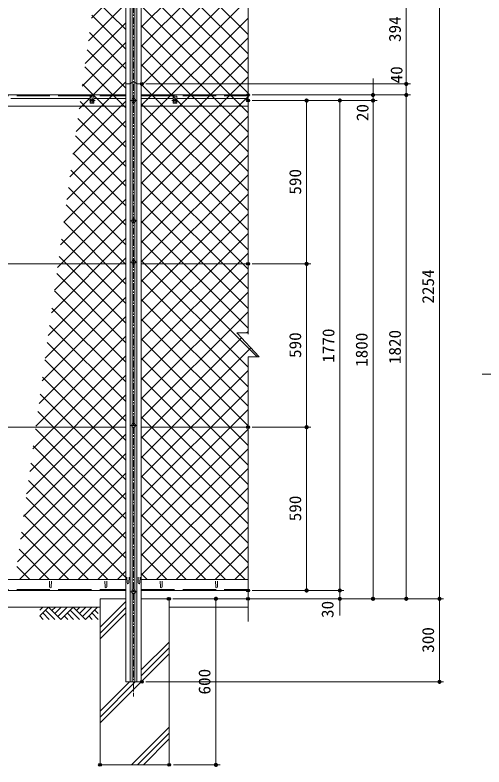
# Model space of a CAD drawing. Units: millimetres at full size. Extents: x -4455 to 4455, y -3150 to 3150.
# Drawn here: x -1945 to -251, y -959 to 1757 of the extents above; entities that cross this region are included whole.
import ezdxf
from ezdxf.enums import TextEntityAlignment as Align

# ---------------------------------------------------------------- set-up
doc = ezdxf.new("R2010")
doc.units = ezdxf.units.MM
doc.header["$LTSCALE"] = 20
doc.header["$PDMODE"] = 32
doc.header["$PDSIZE"] = 10
for name, pattern in [('DASHED', [7.5, 6, -1.5]), ('USER1', [2, 1.25, -0.25, 0.25, -0.25]), ('USER4', [1.125, 0.75, -0.125, 0.125, -0.125])]:
    doc.linetypes.add(name, pattern=pattern)
for name, color, linetype, lineweight in [('0-0_6文字', 3, 'Continuous', 18), ('0-1_4基礎', 4, 'Continuous', 18), ('0-2_GL', 7, 'Continuous', 18), ('0-3_5寸法', 1, 'Continuous', 18), ('0-4_SUNPOU', 1, 'Continuous', 18), ('0-6_1部材', 3, 'Continuous', 18), ('0-8_中心線', 1, 'USER1', 18), ('0-9_8部品', 7, 'Continuous', 18), ('0-A_0', 1, 'Continuous', 18), ('0-B_2網', 4, 'Continuous', 18)]:
    doc.layers.add(name, color=color, linetype=linetype, lineweight=lineweight)
doc.layers.add('0-5_DEFPOINTS', color=7, linetype='Continuous')
doc.styles.add('ＭＳ ゴシック', font='')
doc.styles.get('ＭＳ ゴシック').set_extended_font_data('MS Gothic')

# ---------------------------------------------------------------- blocks, each defined once
blk = doc.blocks.new('M1')
at = {"layer": '0-4_SUNPOU'}
blk.add_line((-5, 0), (-38.58, 0), dxfattribs=at)
for points in [[(0, 0), (-5, 0), (-4.96, 0.63)], [(0, 0), (-4.96, -0.63), (-5, 0)], [(0, 0), (-4.96, 0.63), (-4.84, 1.24)], [(0, 0), (-4.84, -1.24), (-4.96, -0.63)], [(0, 0), (-4.84, 1.24), (-4.65, 1.84)], [(0, 0), (-4.65, -1.84), (-4.84, -1.24)], [(0, 0), (-4.65, 1.84), (-4.38, 2.41)], [(0, 0), (-4.38, -2.41), (-4.65, -1.84)], [(0, 0), (-4.38, 2.41), (-4.05, 2.94)], [(0, 0), (-4.05, -2.94), (-4.38, -2.41)], [(0, 0), (-4.05, 2.94), (-3.64, 3.42)], [(0, 0), (-3.64, -3.42), (-4.05, -2.94)], [(0, 0), (-3.64, 3.42), (-3.19, 3.85)], [(0, 0), (-3.19, -3.85), (-3.64, -3.42)], [(0, 0), (-3.19, 3.85), (-2.68, 4.22)], [(0, 0), (-2.68, -4.22), (-3.19, -3.85)], [(0, 0), (-2.68, 4.22), (-2.13, 4.52)], [(0, 0), (-2.13, -4.52), (-2.68, -4.22)], [(0, 0), (-2.13, 4.52), (-1.55, 4.76)], [(0, 0), (-1.55, -4.76), (-2.13, -4.52)], [(0, 0), (-1.55, 4.76), (-0.94, 4.91)], [(0, 0), (-0.94, -4.91), (-1.55, -4.76)], [(0, 0), (-0.94, 4.91), (-0.31, 4.99)], [(0, 0), (-0.31, -4.99), (-0.94, -4.91)], [(0, 0), (-0.31, 4.99), (0.31, 4.99)], [(0, 0), (0.31, -4.99), (-0.31, -4.99)], [(0, 0), (0.31, 4.99), (0.94, 4.91)], [(0, 0), (0.94, 4.91), (1.55, 4.76)], [(0, 0), (1.55, 4.76), (2.13, 4.52)], [(0, 0), (2.13, 4.52), (2.68, 4.22)], [(0, 0), (2.68, 4.22), (3.19, 3.85)], [(0, 0), (3.19, 3.85), (3.64, 3.42)], [(0, 0), (3.64, 3.42), (4.05, 2.94)], [(0, 0), (4.05, 2.94), (4.38, 2.41)], [(0, 0), (4.38, 2.41), (4.65, 1.84)], [(0, 0), (4.65, 1.84), (4.84, 1.24)], [(0, 0), (4.84, 1.24), (4.96, 0.63)], [(0, 0), (4.96, 0.63), (5, 0)], [(0, 0), (0.94, -4.91), (0.31, -4.99)], [(0, 0), (1.55, -4.76), (0.94, -4.91)], [(0, 0), (2.13, -4.52), (1.55, -4.76)], [(0, 0), (2.68, -4.22), (2.13, -4.52)], [(0, 0), (3.19, -3.85), (2.68, -4.22)], [(0, 0), (3.64, -3.42), (3.19, -3.85)], [(0, 0), (4.05, -2.94), (3.64, -3.42)], [(0, 0), (4.38, -2.41), (4.05, -2.94)], [(0, 0), (4.65, -1.84), (4.38, -2.41)], [(0, 0), (4.84, -1.24), (4.65, -1.84)], [(0, 0), (4.96, -0.63), (4.84, -1.24)], [(0, 0), (5, 0), (4.96, -0.63)]]:
    blk.add_solid(points, dxfattribs=at)
blk = doc.blocks.new('GL-マーク')
at = {"layer": '0-A_0'}
for p, q in [((-278.75, -14.14), (-264.61, 0)), ((-278.75, -42.43), (-236.32, 0)), ((-236.32, 0), (-177.24, -59.08)), ((-203.01, 0), (-219.67, -16.66)), ((-174.73, 0), (-205.53, -30.8)), ((-146.45, 0), (-191.38, -44.94)), ((-118.16, 0), (-177.24, -59.08)), ((-118.16, 0), (-59.08, -59.08)), ((-84.85, 0), (-101.51, -16.65)), ((-56.57, 0), (-87.36, -30.8)), ((-28.28, 0), (-73.22, -44.94)), ((0, 0), (-59.08, -59.08)), ((-264.61, -28.28), (-233.81, -59.08)), ((-250.46, -14.14), (-205.53, -59.08)), ((-146.44, -28.28), (-115.65, -59.08)), ((-132.3, -14.14), (-87.37, -59.08)), ((2.51, -59.08), (-28.28, -28.28)), ((3.33, -31.61), (-14.14, -14.14)), ((-278.75, -42.43), (-262.09, -59.08)), ((-160.59, -42.43), (-143.93, -59.08)), ((-25.77, -59.08), (-42.43, -42.43))]:
    blk.add_line(p, q, dxfattribs=at)

msp = doc.modelspace()

# ---------------------------------------------------------------- linework, layer by layer
at = {"layer": '0-0_6文字', "color": 7}
msp.add_lwpolyline([(-257.81, 460.37), (65.12, 460.37), (146.38, 362.05)], dxfattribs=at)
at = {"layer": '0-1_4基礎', "color": 7}
for p, q in [((-1637.91, -951.56), (-1637.91, -351.56)), ((-1637.91, -351.56), (-1544.86, -351.56)), ((-1488.86, -351.56), (-1387.91, -351.56)), ((-1387.91, -951.56), (-1387.91, -351.56)), ((-1637.91, -951.56), (-1387.91, -951.56))]:
    msp.add_line(p, q, dxfattribs=at)
at = {"layer": '0-1_4基礎'}
for p, q in [((-1637.91, -454.33), (-1544.86, -361.28)), ((-1637.91, -475.54), (-1544.86, -382.49)), ((-1637.91, -496.76), (-1544.86, -403.71)), ((-1488.86, -608.74), (-1387.91, -507.79)), ((-1488.86, -629.95), (-1387.91, -529)), ((-1488.86, -651.17), (-1387.91, -550.22)), ((-1637.91, -800.22), (-1489.25, -651.56)), ((-1637.91, -779), (-1510.47, -651.56)), ((-1637.91, -757.79), (-1531.68, -651.56)), ((-1523.86, -951.56), (-1387.91, -815.61)), ((-1502.65, -951.56), (-1387.91, -836.82)), ((-1481.43, -951.56), (-1387.91, -858.04))]:
    msp.add_line(p, q, dxfattribs=at)
at = {"layer": '0-2_GL'}
for p, q in [((-3187.91, -381.56), (-1637.91, -381.56)), ((-1387.91, -381.56), (-1103.16, -381.56))]:
    msp.add_line(p, q, dxfattribs=at)
at = {"layer": '0-3_5寸法'}
for p, q in [((-531.59, 1508.44), (-531.59, 1902.69)), ((-411.59, 1902.69), (-411.59, -351.56)), ((-531.59, 1538.44), (-531.59, 1568.44)), ((-651.59, 1498.44), (-651.59, 1528.44)), ((-1471.83, 1508.44), (-516.59, 1508.44)), ((-1471.83, 1508.44), (-516.59, 1508.44)), ((-531.59, 1468.44), (-531.59, 1508.44)), ((-1088.16, 1468.44), (-636.59, 1468.44)), ((-1088.16, 1468.44), (-516.59, 1468.44)), ((-1088.16, 1468.44), (-516.59, 1468.44)), ((-651.59, 1448.44), (-651.59, 1468.44)), ((-531.59, 1468.44), (-531.59, -351.56)), ((-1088.16, 1448.44), (-636.59, 1448.44)), ((-1088.16, 1448.44), (-756.59, 1448.44)), ((-1088.16, 1448.44), (-876.59, 1448.44)), ((-1088.16, 1448.44), (-636.59, 1448.44)), ((-891.59, 858.44), (-891.59, 1448.44)), ((-771.59, -321.56), (-771.59, 1448.44)), ((-651.59, 1448.44), (-651.59, -351.56)), ((-651.59, 1418.44), (-651.59, 1388.44)), ((-531.59, 1438.44), (-531.59, 1408.44)), ((-1088.16, 858.44), (-876.59, 858.44)), ((-1088.16, 858.44), (-876.59, 858.44)), ((-891.59, 268.44), (-891.59, 858.44)), ((-1088.16, 268.44), (-876.59, 268.44)), ((-1088.16, 268.44), (-876.59, 268.44)), ((-891.59, -321.56), (-891.59, 268.44)), ((-771.59, -291.56), (-771.59, -261.56)), ((-1088.16, -321.56), (-756.59, -321.56)), ((-1088.16, -321.56), (-756.59, -321.56)), ((-1088.16, -321.56), (-876.59, -321.56)), ((-771.59, -321.56), (-771.59, -351.56)), ((-1375.38, -351.56), (-396.59, -351.56)), ((-1372.91, -351.56), (-1204.3, -351.56)), ((-1219.3, -351.56), (-1219.3, -951.56)), ((-1088.16, -351.56), (-636.59, -351.56)), ((-1088.16, -351.56), (-756.59, -351.56)), ((-1088.16, -351.56), (-516.59, -351.56)), ((-1088.16, -351.56), (-396.59, -351.56)), ((-411.59, -351.56), (-411.59, -651.56)), ((-771.59, -381.56), (-771.59, -411.56)), ((-1471.83, -651.56), (-396.59, -651.56)), ((-1372.91, -951.56), (-1204.3, -951.56))]:
    msp.add_line(p, q, dxfattribs=at)
at = {"layer": '0-5_DEFPOINTS'}
for p in [(-1486.83, 1508.44), (-531.59, 1508.44), (-1103.16, 1468.44), (-651.59, 1468.44), (-1103.16, 1448.44), (-891.59, 1448.44), (-771.59, 1448.44), (-1103.16, 858.44), (-891.59, 858.44), (-1103.16, 268.44), (-891.59, 268.44), (-1103.16, -321.56), (-1390.38, -351.56), (-1387.91, -351.56), (-1103.16, -351.56), (-1103.16, -351.56), (-771.59, -351.56), (-651.59, -351.56), (-531.59, -351.56), (-411.59, -351.56), (-1486.83, -651.56), (-411.59, -651.56), (-1637.91, -951.56), (-1387.91, -951.56), (-1387.91, -951.56), (-1219.3, -951.56)]:
    msp.add_point(p, dxfattribs=at)
at = {"layer": '0-6_1部材', "color": 4}
for p, q in [((-1103.16, 1943.89), (-1103.16, 603.9)), ((-1143.16, 608.9), (-1063.16, 522.74)), ((-1103.16, 608.9), (-1143.16, 608.9)), ((-1103.16, 522.74), (-1103.16, -433.08)), ((-1103.16, 522.74), (-1063.16, 522.74))]:
    msp.add_line(p, q, dxfattribs=at)
at = {"layer": '0-6_1部材', "color": 7}
for p, q in [((-1544.86, 1916.28), (-1544.86, -651.56)), ((-1488.86, 1916.28), (-1488.86, -651.56)), ((-1529.36, 1508.44), (-1544.86, 1508.44)), ((-1511.86, 1514.43), (-1504.36, 1508.44)), ((-1488.86, 1508.44), (-1504.36, 1508.44)), ((-3288.86, 1468.44), (-1544.86, 1468.44)), ((-1488.86, 1468.44), (-1103.16, 1468.44)), ((-3288.86, 1428.44), (-1544.86, 1428.44)), ((-1488.86, 1428.44), (-1103.16, 1428.44)), ((-3288.86, 858.44), (-1544.86, 858.44)), ((-1488.86, 858.44), (-1103.16, 858.44)), ((-3288.86, 268.44), (-1544.86, 268.44)), ((-1488.86, 268.44), (-1103.16, 268.44)), ((-3288.86, -281.56), (-1544.86, -281.56)), ((-1488.86, -281.56), (-1103.16, -281.56)), ((-3288.86, -321.56), (-1544.86, -321.56)), ((-1488.86, -321.56), (-1103.16, -321.56)), ((-1544.86, -651.56), (-1488.86, -651.56))]:
    msp.add_line(p, q, dxfattribs=at)
at = {"layer": '0-6_1部材'}
for p, q in [((-1529.36, 1916.28), (-1529.36, -651.56)), ((-1521.86, 1927.69), (-1521.86, -651.56)), ((-1511.86, 1927.69), (-1511.86, -651.56)), ((-1504.36, 1916.28), (-1504.36, -651.56)), ((-1820.61, -288.06), (-1819.86, -308.56)), ((-1813.11, -288.06), (-1813.86, -308.56)), ((-1620.61, -288.06), (-1619.86, -308.56)), ((-1613.11, -288.06), (-1613.86, -308.56)), ((-1540.61, -273.51), (-1539.86, -294.01)), ((-1533.11, -273.51), (-1533.86, -294.01)), ((-1500.61, -273.51), (-1499.86, -294.01)), ((-1493.11, -273.51), (-1493.86, -294.01)), ((-1420.61, -288.06), (-1419.86, -308.56)), ((-1413.11, -288.06), (-1413.86, -308.56)), ((-1220.61, -288.06), (-1219.86, -308.56)), ((-1213.11, -288.06), (-1213.86, -308.56))]:
    msp.add_line(p, q, dxfattribs=at)
at = {"layer": '0-6_1部材', "color": 1, "linetype": 'DASHED'}
for p, q in [((-3288.86, 1465.44), (-1544.86, 1465.44)), ((-1488.86, 1465.44), (-1103.16, 1465.44)), ((-3288.86, -318.56), (-1544.86, -318.56)), ((-1488.86, -318.56), (-1103.16, -318.56))]:
    msp.add_line(p, q, dxfattribs=at)
at = {"layer": '0-6_1部材', "color": 7}
msp.add_lwpolyline([(-1511.86, 1514.43), (-1521.86, 1514.43), (-1529.36, 1508.44)], dxfattribs=at)
at = {"layer": '0-6_1部材'}
for centre in [(-1536.86, -294.01), (-1496.86, -294.01), (-1816.86, -308.56), (-1616.86, -308.56), (-1416.86, -308.56), (-1216.86, -308.56)]:
    msp.add_arc(centre, 3, 180, 0, dxfattribs=at)
at = {"layer": '0-8_中心線'}
msp.add_line((-1516.86, 1949), (-1516.86, -704.52), dxfattribs=at)
at = {"layer": '0-9_8部品'}
for p, q in [((-1673.36, 1456.12), (-1960.36, 1456.12)), ((-1544.86, 1456.12), (-1660.35, 1456.12)), ((-1373.35, 1456.12), (-1488.86, 1456.12)), ((-1360.38, 1456.12), (-1103.16, 1456.12))]:
    msp.add_line(p, q, dxfattribs=at)
at = {"layer": '0-9_8部品', "color": 1, "linetype": 'USER4'}
for p, q in [((-1655.78, 1448.44), (-1677.98, 1448.44)), ((-1377.95, 1448.44), (-1355.75, 1448.44))]:
    msp.add_line(p, q, dxfattribs=at)
at = {"layer": '0-9_8部品', "color": 1, "linetype": 'USER1'}
for p, q in [((-1666.86, 1459.23), (-1666.86, 1438.3)), ((-1530.3, 1448.44), (-1503.42, 1448.44)), ((-1366.86, 1459.23), (-1366.86, 1438.3)), ((-1527, 1013.44), (-1506.2, 1013.44)), ((-1530.3, 864.87), (-1503.42, 864.87)), ((-1530.3, 274.87), (-1503.42, 274.87)), ((-1530.3, -326.01), (-1503.41, -326.01))]:
    msp.add_line(p, q, dxfattribs=at)
at = {"layer": '0-9_8部品'}
for points in [[(-1673.36, 1464.44), (-1660.36, 1464.44), (-1660.36, 1438.44), (-1673.36, 1438.44)], [(-1373.36, 1464.77), (-1360.36, 1464.77), (-1360.36, 1438.77), (-1373.36, 1438.77)]]:
    msp.add_lwpolyline(points, close=True, dxfattribs=at)
at = {"layer": '0-9_8部品', "color": 3}
for points in [[(-1509.03, 1448.44), (-1512.95, 1455.23), (-1520.79, 1455.23), (-1524.71, 1448.44), (-1520.79, 1441.65), (-1512.95, 1441.65)], [(-1509.02, 1013.44), (-1512.94, 1020.23), (-1520.78, 1020.23), (-1524.7, 1013.44), (-1520.78, 1006.65), (-1512.94, 1006.65)], [(-1509.03, 864.87), (-1512.95, 871.66), (-1520.79, 871.66), (-1524.71, 864.87), (-1520.79, 858.08), (-1512.95, 858.08)], [(-1509.03, 274.87), (-1512.95, 281.66), (-1520.79, 281.66), (-1524.71, 274.87), (-1520.79, 268.08), (-1512.95, 268.08)], [(-1509.02, -326.01), (-1512.94, -332.8), (-1520.78, -332.8), (-1524.7, -326.01), (-1520.78, -319.22), (-1512.94, -319.22)]]:
    msp.add_lwpolyline(points, close=True, dxfattribs=at)
at = {"layer": '0-9_8部品'}
for centre in [(-1666.86, 1448.44), (-1366.86, 1448.44)]:
    msp.add_circle(centre, 6, dxfattribs=at)
at = {"layer": '0-9_8部品', "color": 3}
for centre in [(-1516.87, 1448.44), (-1516.86, 1013.44), (-1516.87, 864.87), (-1516.87, 274.87), (-1516.86, -326.01)]:
    msp.add_circle(centre, 6.8, dxfattribs=at)
at = {"layer": '0-B_2網'}
for p, q in [((-1668.7, 1746.15), (-1552.17, 1862.69)), ((-1488.86, 1713.86), (-1340.04, 1862.69)), ((-1488.86, 1643.15), (-1269.32, 1862.69)), ((-1488.86, 1572.44), (-1198.61, 1862.69)), ((-1488.86, 1501.73), (-1127.9, 1862.69)), ((-1103.16, 1475.24), (-1488.86, 1860.94)), ((-1103.16, 1545.95), (-1419.9, 1862.69)), ((-1103.16, 1616.66), (-1349.19, 1862.69)), ((-1103.16, 1687.37), (-1278.48, 1862.69)), ((-1679.86, 1664.29), (-1544.86, 1799.28)), ((-1544.86, 1704.81), (-1658.81, 1818.76)), ((-1488.86, 1431.02), (-1103.16, 1816.72)), ((-1103.16, 1404.53), (-1488.86, 1790.23)), ((-1544.86, 1634.1), (-1667.29, 1756.53)), ((-1488.86, 1360.31), (-1103.16, 1746.01)), ((-1691.01, 1582.43), (-1544.86, 1728.57)), ((-1103.16, 1333.82), (-1488.86, 1719.52)), ((-1544.86, 1563.39), (-1675.77, 1694.29)), ((-1702.16, 1500.56), (-1544.86, 1657.86)), ((-1488.86, 1289.59), (-1103.16, 1675.3)), ((-1544.86, 1492.68), (-1684.25, 1632.06)), ((-1103.16, 1263.11), (-1488.86, 1648.81)), ((-1488.86, 1218.88), (-1103.16, 1604.59)), ((-1713.31, 1418.7), (-1544.86, 1587.15)), ((-1103.16, 1192.4), (-1488.86, 1578.1)), ((-1544.86, 1421.97), (-1692.72, 1569.83)), ((-1488.86, 1148.17), (-1103.16, 1533.87)), ((-1724.46, 1336.84), (-1544.86, 1516.44)), ((-1544.86, 1351.26), (-1701.2, 1507.6)), ((-1103.16, 1121.69), (-1488.86, 1507.39)), ((-1735.62, 1254.97), (-1544.86, 1445.73)), ((-1544.86, 1280.55), (-1709.68, 1445.36)), ((-1488.86, 1077.46), (-1103.16, 1463.16)), ((-1103.16, 1050.98), (-1488.86, 1436.68)), ((-1488.86, 1006.75), (-1103.16, 1392.45)), ((-1746.77, 1173.11), (-1544.86, 1375.02)), ((-1544.86, 1209.84), (-1718.16, 1383.13)), ((-1103.16, 980.27), (-1488.86, 1365.97)), ((-1757.92, 1091.25), (-1544.86, 1304.31)), ((-1544.86, 1139.13), (-1726.64, 1320.9)), ((-1488.86, 936.04), (-1103.16, 1321.74)), ((-1103.16, 909.56), (-1488.86, 1295.26)), ((-1544.86, 1068.42), (-1735.11, 1258.66)), ((-1488.86, 865.33), (-1103.16, 1251.03)), ((-1769.07, 1009.39), (-1544.86, 1233.59)), ((-1103.16, 838.85), (-1488.86, 1224.55)), ((-1544.86, 997.7), (-1743.59, 1196.43)), ((-1488.86, 794.62), (-1103.16, 1180.32)), ((-1780.22, 927.52), (-1544.86, 1162.88)), ((-1103.16, 768.13), (-1488.86, 1153.84)), ((-1544.86, 926.99), (-1752.07, 1134.2)), ((-1791.38, 845.66), (-1544.86, 1092.17)), ((-1488.86, 723.91), (-1103.16, 1109.61)), ((-1544.86, 856.28), (-1760.55, 1071.97)), ((-1103.16, 697.42), (-1488.86, 1083.13)), ((-1488.86, 653.2), (-1103.16, 1038.9)), ((-1802.53, 763.8), (-1544.86, 1021.46)), ((-1544.86, 785.57), (-1769.02, 1009.73)), ((-1103.16, 626.71), (-1488.86, 1012.42)), ((-1813.68, 681.94), (-1544.86, 950.75)), ((-1488.86, 582.49), (-1103.16, 968.19)), ((-1544.86, 714.86), (-1777.5, 947.5)), ((-1069.9, 522.74), (-1488.86, 941.7)), ((-1488.86, 511.78), (-1103.16, 897.48)), ((-1824.83, 600.07), (-1544.86, 880.04)), ((-1544.86, 644.15), (-1785.98, 885.27)), ((-1103.16, 485.29), (-1488.86, 870.99)), ((-1544.86, 573.44), (-1794.46, 823.04)), ((-1488.86, 441.07), (-1103.16, 826.77)), ((-1835.98, 518.21), (-1544.86, 809.33)), ((-1103.16, 414.58), (-1488.86, 800.28)), ((-1544.86, 502.73), (-1802.94, 760.8)), ((-1847.14, 436.35), (-1544.86, 738.62)), ((-1488.86, 370.36), (-1103.16, 756.06)), ((-1103.16, 343.87), (-1488.86, 729.57)), ((-1544.86, 432.02), (-1811.41, 698.57)), ((-1488.86, 299.65), (-1103.16, 685.35)), ((-1858.29, 354.48), (-1544.86, 667.91)), ((-1103.16, 273.16), (-1488.86, 658.86)), ((-1544.86, 361.31), (-1819.89, 636.34)), ((-1108.89, 608.9), (-1103.16, 614.64)), ((-1869.44, 272.62), (-1544.86, 597.2)), ((-1544.86, 290.6), (-1828.37, 574.1)), ((-1488.86, 228.93), (-1126.66, 591.14)), ((-1103.16, 202.45), (-1488.86, 588.15)), ((-1488.86, 158.22), (-1092.62, 554.47)), ((-1880.59, 190.76), (-1544.86, 526.49)), ((-1103.16, 131.74), (-1488.86, 517.44)), ((-1544.86, 219.89), (-1836.85, 511.87)), ((-1488.86, 87.51), (-1103.16, 473.21)), ((-1891.75, 108.9), (-1544.86, 455.78)), ((-1544.86, 149.18), (-1845.33, 449.64)), ((-1103.16, 61.03), (-1488.86, 446.73)), ((-1902.9, 27.03), (-1544.86, 385.07)), ((-1544.86, 78.47), (-1853.8, 387.41)), ((-1488.86, 16.8), (-1103.16, 402.5)), ((-1103.16, -9.68), (-1488.86, 376.02)), ((-1488.86, -53.91), (-1103.16, 331.79)), ((-1914.05, -54.83), (-1544.86, 314.36)), ((-1544.86, 7.75), (-1862.28, 325.17)), ((-1103.16, -80.39), (-1488.86, 305.31)), ((-1544.86, -62.96), (-1870.76, 262.94)), ((-1488.86, -124.62), (-1103.16, 261.08)), ((-1925.2, -136.69), (-1544.86, 243.65)), ((-1103.16, -151.1), (-1488.86, 234.6)), ((-1544.86, -133.67), (-1879.24, 200.71)), ((-1488.86, -195.33), (-1103.16, 190.37)), ((-1936.35, -218.56), (-1544.86, 172.93)), ((-1103.16, -221.81), (-1488.86, 163.89)), ((-1544.86, -204.38), (-1887.72, 138.47)), ((-1488.86, -266.04), (-1103.16, 119.66)), ((-1928.64, -281.56), (-1544.86, 102.22)), ((-1114.13, -281.56), (-1488.86, 93.18)), ((-1544.86, -275.09), (-1896.19, 76.24)), ((-1857.93, -281.56), (-1544.86, 31.51)), ((-1433.67, -281.56), (-1103.16, 48.95)), ((-1609.11, -281.56), (-1904.67, 14.01)), ((-1184.84, -281.56), (-1488.86, 22.47)), ((-1362.96, -281.56), (-1103.16, -21.76)), ((-1679.82, -281.56), (-1913.15, -48.22)), ((-1787.22, -281.56), (-1544.86, -39.2)), ((-1255.55, -281.56), (-1488.86, -48.25)), ((-1292.25, -281.56), (-1103.16, -92.47)), ((-1750.53, -281.56), (-1921.63, -110.46)), ((-1716.51, -281.56), (-1544.86, -109.91)), ((-1326.26, -281.56), (-1488.86, -118.96)), ((-1821.24, -281.56), (-1930.11, -172.69)), ((-1645.8, -281.56), (-1544.86, -180.62)), ((-1396.97, -281.56), (-1488.86, -189.67)), ((-1221.54, -281.56), (-1103.16, -163.18)), ((-1891.95, -281.56), (-1938.58, -234.92)), ((-1150.83, -281.56), (-1103.16, -233.89)), ((-1575.09, -281.56), (-1544.86, -251.33)), ((-1467.68, -281.56), (-1488.86, -260.38))]:
    msp.add_line(p, q, dxfattribs=at)

# ---------------------------------------------------------------- block references
at = {"layer": '0-2_GL', "xscale": 0.75, "yscale": 0.75}
msp.add_blockref('GL-マーク', (-1646.64, -381.56), dxfattribs=at)
at = {"layer": '0-3_5寸法', "xscale": 1.5, "yscale": 1.5}
for p, rotation in [((-531.59, 1508.44), 270), ((-531.59, 1508.44), 270), ((-651.59, 1468.44), 270), ((-531.59, 1468.44), 90), ((-531.59, 1468.44), 90), ((-891.59, 1448.44), 90), ((-771.59, 1448.44), 90), ((-651.59, 1448.44), 90), ((-651.59, 1448.44), 90), ((-891.59, 858.44), 270), ((-891.59, 858.44), 90), ((-891.59, 268.44), 270), ((-891.59, 268.44), 90), ((-891.59, -321.56), 270), ((-771.59, -321.56), 270), ((-771.59, -321.56), 270), ((-651.59, -351.56), 270), ((-531.59, -351.56), 270), ((-411.59, -351.56), 270), ((-1219.3, -351.56), 90), ((-771.59, -351.56), 90), ((-411.59, -351.56), 90), ((-411.59, -651.56), 270), ((-1219.3, -951.56), 270)]:
    msp.add_blockref('M1', p, dxfattribs=dict(at, rotation=rotation))

# ---------------------------------------------------------------- texts
at = {"layer": '0-3_5寸法', "color": 3, "style": 'ＭＳ ゴシック', "width": 1.05}
for s, p in [('394', (-538.26, 1659.81)), ('40', (-532.32, 1510.48)), ('20', (-655.16, 1374.04)), ('590', (-898.26, 1108.44)), ('2254', (-418.26, 714.81)), ('590', (-898.26, 518.44)), ('1770', (-778.26, 501.19)), ('1800', (-658.26, 486.19)), ('1820', (-538.26, 496.19)), ('590', (-898.26, -71.56)), ('30', (-781.44, -420.92)), ('300', (-418.26, -546.56)), ('600', (-1225.98, -697.31))]:
    msp.add_text(s, height=43.26, rotation=90, dxfattribs=at).set_placement(p, align=Align.BOTTOM_LEFT)

doc.saveas('drawing.dxf')
